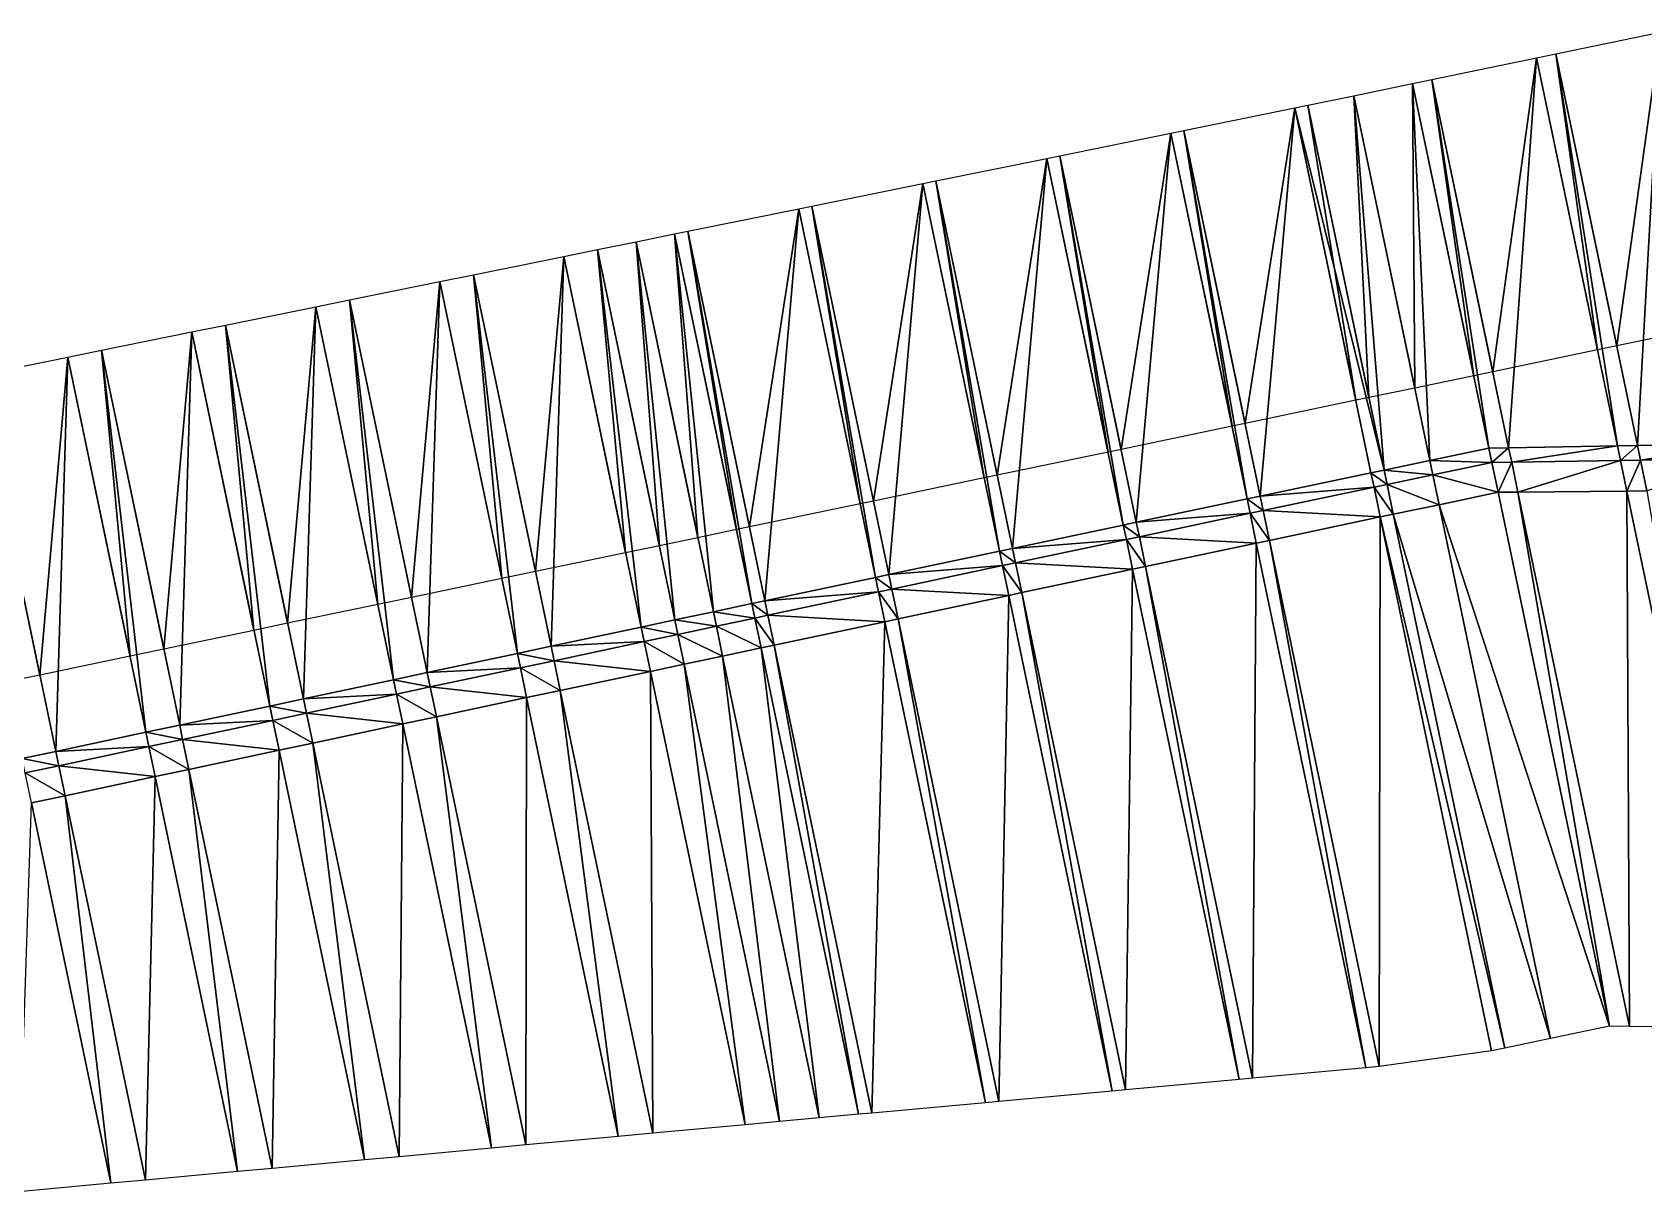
# Model space of a CAD drawing. Header units: metres. Extents: x 1882598 to 1885460, y 3171405 to 3171756.
# Drawn here: x 1883301.49 to 1883314.22, y 3171626.69 to 3171635.86 of the extents above; entities that cross this region are included whole.
import ezdxf

# ---------------------------------------------------------------- set-up
doc = ezdxf.new("R2010")
doc.units = ezdxf.units.M
doc.header["$MEASUREMENT"] = 0
doc.layers.add('Triangles surfaces projet', color=7, linetype='Continuous', true_color=0x848484)

msp = doc.modelspace()

# ---------------------------------------------------------------- linework, layer by layer
at = {"layer": 'Triangles surfaces projet'}
for points in [[(1883314.172, 3171632.591, 150.335), (1883313.526, 3171635.687, 150.414), (1883314.354, 3171635.858, 150.409), (1883314.172, 3171632.591, 150.335)], [(1883314.354, 3171635.858, 150.759), (1883314.008, 3171633.379, 150.705), (1883313.526, 3171635.687, 150.764), (1883314.354, 3171635.858, 150.759)], [(1883314.835, 3171633.552, 150.701), (1883314.008, 3171633.379, 150.705), (1883314.354, 3171635.858, 150.759), (1883314.835, 3171633.552, 150.701)], [(1883314.172, 3171632.591, 150.335), (1883314.354, 3171635.858, 150.409), (1883315.033, 3171632.605, 150.326), (1883314.172, 3171632.591, 150.335)], [(1883312.547, 3171635.484, 150.42), (1883313.375, 3171635.655, 150.415), (1883313.154, 3171632.574, 150.346), (1883312.547, 3171635.484, 150.42)], [(1883313.375, 3171635.655, 150.765), (1883313.029, 3171633.174, 150.711), (1883312.547, 3171635.484, 150.77), (1883313.375, 3171635.655, 150.765)], [(1883313.857, 3171633.347, 150.706), (1883313.029, 3171633.174, 150.711), (1883313.375, 3171635.655, 150.765), (1883313.857, 3171633.347, 150.706)], [(1883313.375, 3171635.655, 150.415), (1883314.015, 3171632.588, 150.337), (1883313.154, 3171632.574, 150.346), (1883313.375, 3171635.655, 150.415)], [(1883313.526, 3171635.687, 150.414), (1883314.015, 3171632.588, 150.337), (1883313.375, 3171635.655, 150.415), (1883313.526, 3171635.687, 150.414)], [(1883313.526, 3171635.687, 150.764), (1883313.857, 3171633.347, 150.706), (1883313.375, 3171635.655, 150.765), (1883313.526, 3171635.687, 150.764)], [(1883313.526, 3171635.687, 150.414), (1883314.172, 3171632.591, 150.335), (1883314.015, 3171632.588, 150.337), (1883313.526, 3171635.687, 150.414)], [(1883314.008, 3171633.379, 150.705), (1883313.857, 3171633.347, 150.706), (1883313.526, 3171635.687, 150.764), (1883314.008, 3171633.379, 150.705)], [(1883312.531, 3171632.474, 150.35), (1883311.93, 3171635.356, 150.424), (1883312.395, 3171635.453, 150.421), (1883312.531, 3171632.474, 150.35)], [(1883312.395, 3171635.453, 150.771), (1883312.412, 3171633.046, 150.715), (1883311.93, 3171635.356, 150.774), (1883312.395, 3171635.453, 150.771)], [(1883312.395, 3171635.453, 150.421), (1883312.547, 3171635.484, 150.42), (1883312.997, 3171632.572, 150.347), (1883312.395, 3171635.453, 150.421)], [(1883312.547, 3171635.484, 150.77), (1883312.878, 3171633.143, 150.712), (1883312.395, 3171635.453, 150.771), (1883312.547, 3171635.484, 150.77)], [(1883312.395, 3171635.453, 150.421), (1883312.997, 3171632.572, 150.347), (1883312.531, 3171632.474, 150.35), (1883312.395, 3171635.453, 150.421)], [(1883312.878, 3171633.143, 150.712), (1883312.412, 3171633.046, 150.715), (1883312.395, 3171635.453, 150.771), (1883312.878, 3171633.143, 150.712)], [(1883312.997, 3171632.572, 150.347), (1883312.547, 3171635.484, 150.42), (1883313.154, 3171632.574, 150.346), (1883312.997, 3171632.572, 150.347)], [(1883313.029, 3171633.174, 150.711), (1883312.878, 3171633.143, 150.712), (1883312.547, 3171635.484, 150.77), (1883313.029, 3171633.174, 150.711)], [(1883311.567, 3171635.281, 150.426), (1883312.169, 3171632.398, 150.353), (1883311.464, 3171635.26, 150.427), (1883311.567, 3171635.281, 150.426)], [(1883311.567, 3171635.281, 150.776), (1883311.947, 3171632.949, 150.718), (1883311.464, 3171635.26, 150.777), (1883311.567, 3171635.281, 150.776)], [(1883311.93, 3171635.356, 150.424), (1883312.169, 3171632.398, 150.353), (1883311.567, 3171635.281, 150.426), (1883311.93, 3171635.356, 150.424)], [(1883311.93, 3171635.356, 150.774), (1883312.05, 3171632.97, 150.717), (1883311.567, 3171635.281, 150.776), (1883311.93, 3171635.356, 150.774)], [(1883312.05, 3171632.97, 150.717), (1883311.947, 3171632.949, 150.718), (1883311.567, 3171635.281, 150.776), (1883312.05, 3171632.97, 150.717)], [(1883312.169, 3171632.398, 150.353), (1883311.93, 3171635.356, 150.424), (1883312.531, 3171632.474, 150.35), (1883312.169, 3171632.398, 150.353)], [(1883312.412, 3171633.046, 150.715), (1883312.05, 3171632.97, 150.717), (1883311.93, 3171635.356, 150.774), (1883312.412, 3171633.046, 150.715)], [(1883311.464, 3171635.26, 150.427), (1883311.191, 3171632.192, 150.359), (1883310.588, 3171635.081, 150.433), (1883311.464, 3171635.26, 150.427)], [(1883311.464, 3171635.26, 150.777), (1883311.071, 3171632.766, 150.724), (1883310.588, 3171635.081, 150.783), (1883311.464, 3171635.26, 150.777)], [(1883311.947, 3171632.949, 150.718), (1883311.071, 3171632.766, 150.724), (1883311.464, 3171635.26, 150.777), (1883311.947, 3171632.949, 150.718)], [(1883311.191, 3171632.192, 150.359), (1883311.464, 3171635.26, 150.427), (1883312.066, 3171632.376, 150.353), (1883311.191, 3171632.192, 150.359)], [(1883312.066, 3171632.376, 150.353), (1883311.464, 3171635.26, 150.427), (1883312.169, 3171632.398, 150.353), (1883312.066, 3171632.376, 150.353)], [(1883310.484, 3171635.06, 150.433), (1883310.212, 3171631.985, 150.365), (1883309.608, 3171634.882, 150.439), (1883310.484, 3171635.06, 150.433)], [(1883310.484, 3171635.06, 150.783), (1883310.092, 3171632.561, 150.73), (1883309.608, 3171634.882, 150.789), (1883310.484, 3171635.06, 150.783)], [(1883310.968, 3171632.744, 150.724), (1883310.092, 3171632.561, 150.73), (1883310.484, 3171635.06, 150.783), (1883310.968, 3171632.744, 150.724)], [(1883310.484, 3171635.06, 150.433), (1883311.087, 3171632.17, 150.36), (1883310.212, 3171631.985, 150.365), (1883310.484, 3171635.06, 150.433)], [(1883310.588, 3171635.081, 150.433), (1883311.087, 3171632.17, 150.36), (1883310.484, 3171635.06, 150.433), (1883310.588, 3171635.081, 150.433)], [(1883310.588, 3171635.081, 150.783), (1883310.968, 3171632.744, 150.724), (1883310.484, 3171635.06, 150.783), (1883310.588, 3171635.081, 150.783)], [(1883311.087, 3171632.17, 150.36), (1883310.588, 3171635.081, 150.433), (1883311.191, 3171632.192, 150.359), (1883311.087, 3171632.17, 150.36)], [(1883311.071, 3171632.766, 150.724), (1883310.968, 3171632.744, 150.724), (1883310.588, 3171635.081, 150.783), (1883311.071, 3171632.766, 150.724)], [(1883309.234, 3171631.778, 150.372), (1883308.628, 3171634.683, 150.446), (1883309.504, 3171634.861, 150.44), (1883309.234, 3171631.778, 150.372)], [(1883309.504, 3171634.861, 150.79), (1883309.113, 3171632.357, 150.737), (1883308.628, 3171634.683, 150.796), (1883309.504, 3171634.861, 150.79)], [(1883309.989, 3171632.54, 150.731), (1883309.113, 3171632.357, 150.737), (1883309.504, 3171634.861, 150.79), (1883309.989, 3171632.54, 150.731)], [(1883310.109, 3171631.963, 150.366), (1883309.234, 3171631.778, 150.372), (1883309.504, 3171634.861, 150.44), (1883310.109, 3171631.963, 150.366)], [(1883309.504, 3171634.861, 150.44), (1883309.608, 3171634.882, 150.439), (1883310.109, 3171631.963, 150.366), (1883309.504, 3171634.861, 150.44)], [(1883309.608, 3171634.882, 150.789), (1883309.989, 3171632.54, 150.731), (1883309.504, 3171634.861, 150.79), (1883309.608, 3171634.882, 150.789)], [(1883310.109, 3171631.963, 150.366), (1883309.608, 3171634.882, 150.439), (1883310.212, 3171631.985, 150.365), (1883310.109, 3171631.963, 150.366)], [(1883310.092, 3171632.561, 150.73), (1883309.989, 3171632.54, 150.731), (1883309.608, 3171634.882, 150.789), (1883310.092, 3171632.561, 150.73)], [(1883308.524, 3171634.662, 150.447), (1883308.256, 3171631.571, 150.379), (1883307.648, 3171634.484, 150.453), (1883308.524, 3171634.662, 150.447)], [(1883308.524, 3171634.662, 150.797), (1883308.134, 3171632.153, 150.744), (1883307.648, 3171634.484, 150.803), (1883308.524, 3171634.662, 150.797)], [(1883309.01, 3171632.336, 150.737), (1883308.134, 3171632.153, 150.744), (1883308.524, 3171634.662, 150.797), (1883309.01, 3171632.336, 150.737)], [(1883309.131, 3171631.756, 150.373), (1883308.256, 3171631.571, 150.379), (1883308.524, 3171634.662, 150.447), (1883309.131, 3171631.756, 150.373)], [(1883309.131, 3171631.756, 150.373), (1883308.524, 3171634.662, 150.447), (1883308.628, 3171634.683, 150.446), (1883309.131, 3171631.756, 150.373)], [(1883308.628, 3171634.683, 150.796), (1883309.01, 3171632.336, 150.737), (1883308.524, 3171634.662, 150.797), (1883308.628, 3171634.683, 150.796)], [(1883309.234, 3171631.778, 150.372), (1883309.131, 3171631.756, 150.373), (1883308.628, 3171634.683, 150.446), (1883309.234, 3171631.778, 150.372)], [(1883309.113, 3171632.357, 150.737), (1883309.01, 3171632.336, 150.737), (1883308.628, 3171634.683, 150.796), (1883309.113, 3171632.357, 150.737)], [(1883306.668, 3171634.285, 150.46), (1883307.544, 3171634.463, 150.454), (1883307.277, 3171631.364, 150.385), (1883306.668, 3171634.285, 150.46)], [(1883307.544, 3171634.463, 150.804), (1883307.155, 3171631.949, 150.75), (1883306.668, 3171634.285, 150.81), (1883307.544, 3171634.463, 150.804)], [(1883308.031, 3171632.131, 150.744), (1883307.155, 3171631.949, 150.75), (1883307.544, 3171634.463, 150.804), (1883308.031, 3171632.131, 150.744)], [(1883308.152, 3171631.549, 150.379), (1883307.277, 3171631.364, 150.385), (1883307.544, 3171634.463, 150.454), (1883308.152, 3171631.549, 150.379)], [(1883308.152, 3171631.549, 150.379), (1883307.544, 3171634.463, 150.454), (1883307.648, 3171634.484, 150.453), (1883308.152, 3171631.549, 150.379)], [(1883307.648, 3171634.484, 150.803), (1883308.031, 3171632.131, 150.744), (1883307.544, 3171634.463, 150.804), (1883307.648, 3171634.484, 150.803)], [(1883308.152, 3171631.549, 150.379), (1883307.648, 3171634.484, 150.453), (1883308.256, 3171631.571, 150.379), (1883308.152, 3171631.549, 150.379)], [(1883308.134, 3171632.153, 150.744), (1883308.031, 3171632.131, 150.744), (1883307.648, 3171634.484, 150.803), (1883308.134, 3171632.153, 150.744)], [(1883306.87, 3171631.277, 150.388), (1883306.259, 3171634.202, 150.463), (1883306.564, 3171634.264, 150.461), (1883306.87, 3171631.277, 150.388)], [(1883306.564, 3171634.264, 150.811), (1883306.747, 3171631.863, 150.753), (1883306.259, 3171634.202, 150.813), (1883306.564, 3171634.264, 150.811)], [(1883307.174, 3171631.342, 150.386), (1883306.564, 3171634.264, 150.461), (1883306.668, 3171634.285, 150.46), (1883307.174, 3171631.342, 150.386)], [(1883306.668, 3171634.285, 150.81), (1883307.052, 3171631.927, 150.751), (1883306.564, 3171634.264, 150.811), (1883306.668, 3171634.285, 150.81)], [(1883307.174, 3171631.342, 150.386), (1883306.87, 3171631.277, 150.388), (1883306.564, 3171634.264, 150.461), (1883307.174, 3171631.342, 150.386)], [(1883307.052, 3171631.927, 150.751), (1883306.747, 3171631.863, 150.753), (1883306.564, 3171634.264, 150.811), (1883307.052, 3171631.927, 150.751)], [(1883307.174, 3171631.342, 150.386), (1883306.668, 3171634.285, 150.46), (1883307.277, 3171631.364, 150.385), (1883307.174, 3171631.342, 150.386)], [(1883307.155, 3171631.949, 150.75), (1883307.052, 3171631.927, 150.751), (1883306.668, 3171634.285, 150.81), (1883307.155, 3171631.949, 150.75)], [(1883306.299, 3171631.156, 150.392), (1883305.688, 3171634.086, 150.467), (1883305.954, 3171634.14, 150.465), (1883306.299, 3171631.156, 150.392)], [(1883305.954, 3171634.14, 150.815), (1883306.176, 3171631.744, 150.757), (1883305.688, 3171634.086, 150.817), (1883305.954, 3171634.14, 150.815)], [(1883306.565, 3171631.213, 150.391), (1883305.954, 3171634.14, 150.465), (1883306.259, 3171634.202, 150.463), (1883306.565, 3171631.213, 150.391)], [(1883306.259, 3171634.202, 150.813), (1883306.443, 3171631.8, 150.756), (1883305.954, 3171634.14, 150.815), (1883306.259, 3171634.202, 150.813)], [(1883305.954, 3171634.14, 150.465), (1883306.565, 3171631.213, 150.391), (1883306.299, 3171631.156, 150.392), (1883305.954, 3171634.14, 150.465)], [(1883306.443, 3171631.8, 150.756), (1883306.176, 3171631.744, 150.757), (1883305.954, 3171634.14, 150.815), (1883306.443, 3171631.8, 150.756)], [(1883306.87, 3171631.277, 150.388), (1883306.565, 3171631.213, 150.391), (1883306.259, 3171634.202, 150.463), (1883306.87, 3171631.277, 150.388)], [(1883306.747, 3171631.863, 150.753), (1883306.443, 3171631.8, 150.756), (1883306.259, 3171634.202, 150.813), (1883306.747, 3171631.863, 150.753)], [(1883305.587, 3171631.005, 150.398), (1883304.974, 3171633.941, 150.473), (1883305.688, 3171634.086, 150.467), (1883305.587, 3171631.005, 150.398)], [(1883305.688, 3171634.086, 150.817), (1883305.464, 3171631.595, 150.763), (1883304.974, 3171633.941, 150.823), (1883305.688, 3171634.086, 150.817)], [(1883306.176, 3171631.744, 150.757), (1883305.464, 3171631.595, 150.763), (1883305.688, 3171634.086, 150.817), (1883306.176, 3171631.744, 150.757)], [(1883305.587, 3171631.005, 150.398), (1883305.688, 3171634.086, 150.467), (1883306.299, 3171631.156, 150.392), (1883305.587, 3171631.005, 150.398)], [(1883304.708, 3171633.887, 150.474), (1883304.609, 3171630.798, 150.405), (1883303.994, 3171633.742, 150.48), (1883304.708, 3171633.887, 150.474)], [(1883304.708, 3171633.887, 150.824), (1883304.485, 3171631.391, 150.77), (1883303.994, 3171633.742, 150.83), (1883304.708, 3171633.887, 150.824)], [(1883305.198, 3171631.54, 150.765), (1883304.485, 3171631.391, 150.77), (1883304.708, 3171633.887, 150.824), (1883305.198, 3171631.54, 150.765)], [(1883304.609, 3171630.798, 150.405), (1883304.708, 3171633.887, 150.474), (1883305.321, 3171630.949, 150.399), (1883304.609, 3171630.798, 150.405)], [(1883305.321, 3171630.949, 150.399), (1883304.708, 3171633.887, 150.474), (1883304.974, 3171633.941, 150.473), (1883305.321, 3171630.949, 150.399)], [(1883304.974, 3171633.941, 150.823), (1883305.198, 3171631.54, 150.765), (1883304.708, 3171633.887, 150.824), (1883304.974, 3171633.941, 150.823)], [(1883305.321, 3171630.949, 150.399), (1883304.974, 3171633.941, 150.473), (1883305.587, 3171631.005, 150.398), (1883305.321, 3171630.949, 150.399)], [(1883305.464, 3171631.595, 150.763), (1883305.198, 3171631.54, 150.765), (1883304.974, 3171633.941, 150.823), (1883305.464, 3171631.595, 150.763)], [(1883303.014, 3171633.543, 150.487), (1883303.728, 3171633.688, 150.482), (1883303.631, 3171630.59, 150.412), (1883303.014, 3171633.543, 150.487)], [(1883303.728, 3171633.688, 150.832), (1883303.506, 3171631.187, 150.777), (1883303.014, 3171633.543, 150.837), (1883303.728, 3171633.688, 150.832)], [(1883304.219, 3171631.336, 150.772), (1883303.506, 3171631.187, 150.777), (1883303.728, 3171633.688, 150.832), (1883304.219, 3171631.336, 150.772)], [(1883304.343, 3171630.741, 150.406), (1883303.631, 3171630.59, 150.412), (1883303.728, 3171633.688, 150.482), (1883304.343, 3171630.741, 150.406)], [(1883303.728, 3171633.688, 150.482), (1883303.994, 3171633.742, 150.48), (1883304.343, 3171630.741, 150.406), (1883303.728, 3171633.688, 150.482)], [(1883303.994, 3171633.742, 150.83), (1883304.219, 3171631.336, 150.772), (1883303.728, 3171633.688, 150.832), (1883303.994, 3171633.742, 150.83)], [(1883304.609, 3171630.798, 150.405), (1883304.343, 3171630.741, 150.406), (1883303.994, 3171633.742, 150.48), (1883304.609, 3171630.798, 150.405)], [(1883304.485, 3171631.391, 150.77), (1883304.219, 3171631.336, 150.772), (1883303.994, 3171633.742, 150.83), (1883304.485, 3171631.391, 150.77)], [(1883302.034, 3171633.344, 150.494), (1883302.748, 3171633.489, 150.489), (1883302.653, 3171630.382, 150.419), (1883302.034, 3171633.344, 150.494)], [(1883302.748, 3171633.489, 150.839), (1883302.527, 3171630.983, 150.784), (1883302.034, 3171633.344, 150.844), (1883302.748, 3171633.489, 150.839)], [(1883303.24, 3171631.131, 150.779), (1883302.527, 3171630.983, 150.784), (1883302.748, 3171633.489, 150.839), (1883303.24, 3171631.131, 150.779)], [(1883303.365, 3171630.533, 150.414), (1883302.653, 3171630.382, 150.419), (1883302.748, 3171633.489, 150.489), (1883303.365, 3171630.533, 150.414)], [(1883303.365, 3171630.533, 150.414), (1883302.748, 3171633.489, 150.489), (1883303.014, 3171633.543, 150.487), (1883303.365, 3171630.533, 150.414)], [(1883303.014, 3171633.543, 150.837), (1883303.24, 3171631.131, 150.779), (1883302.748, 3171633.489, 150.839), (1883303.014, 3171633.543, 150.837)], [(1883303.365, 3171630.533, 150.414), (1883303.014, 3171633.543, 150.487), (1883303.631, 3171630.59, 150.412), (1883303.365, 3171630.533, 150.414)], [(1883303.506, 3171631.187, 150.777), (1883303.24, 3171631.131, 150.779), (1883303.014, 3171633.543, 150.837), (1883303.506, 3171631.187, 150.777)], [(1883301.674, 3171630.174, 150.426), (1883301.054, 3171633.145, 150.502), (1883301.768, 3171633.29, 150.496), (1883301.674, 3171630.174, 150.426)], [(1883301.768, 3171633.29, 150.846), (1883301.548, 3171630.778, 150.791), (1883301.054, 3171633.145, 150.852), (1883301.768, 3171633.29, 150.846)], [(1883302.261, 3171630.927, 150.786), (1883301.548, 3171630.778, 150.791), (1883301.768, 3171633.29, 150.846), (1883302.261, 3171630.927, 150.786)], [(1883302.386, 3171630.326, 150.421), (1883301.674, 3171630.174, 150.426), (1883301.768, 3171633.29, 150.496), (1883302.386, 3171630.326, 150.421)], [(1883301.768, 3171633.29, 150.496), (1883302.034, 3171633.344, 150.494), (1883302.386, 3171630.326, 150.421), (1883301.768, 3171633.29, 150.496)], [(1883302.034, 3171633.344, 150.844), (1883302.261, 3171630.927, 150.786), (1883301.768, 3171633.29, 150.846), (1883302.034, 3171633.344, 150.844)], [(1883302.386, 3171630.326, 150.421), (1883302.034, 3171633.344, 150.494), (1883302.653, 3171630.382, 150.419), (1883302.386, 3171630.326, 150.421)], [(1883302.527, 3171630.983, 150.784), (1883302.261, 3171630.927, 150.786), (1883302.034, 3171633.344, 150.844), (1883302.527, 3171630.983, 150.784)], [(1883301.674, 3171630.174, 150.426), (1883301.408, 3171630.118, 150.428), (1883301.054, 3171633.145, 150.502), (1883301.674, 3171630.174, 150.426)], [(1883301.548, 3171630.778, 150.791), (1883301.282, 3171630.723, 150.793), (1883301.054, 3171633.145, 150.852), (1883301.548, 3171630.778, 150.791)], [(1883314.196, 3171632.475, 150.332), (1883314.172, 3171632.591, 150.335), (1883315.033, 3171632.605, 150.326), (1883314.196, 3171632.475, 150.332)], [(1883315.058, 3171632.486, 150.323), (1883314.196, 3171632.475, 150.332), (1883315.033, 3171632.605, 150.326), (1883315.058, 3171632.486, 150.323)], [(1883312.169, 3171632.398, 150.353), (1883312.531, 3171632.474, 150.35), (1883312.555, 3171632.36, 150.347), (1883312.169, 3171632.398, 150.353)], [(1883313.021, 3171632.458, 150.345), (1883312.531, 3171632.474, 150.35), (1883312.997, 3171632.572, 150.347), (1883313.021, 3171632.458, 150.345)], [(1883312.531, 3171632.474, 150.35), (1883313.021, 3171632.458, 150.345), (1883312.555, 3171632.36, 150.347), (1883312.531, 3171632.474, 150.35)], [(1883313.021, 3171632.458, 150.345), (1883312.997, 3171632.572, 150.347), (1883313.154, 3171632.574, 150.346), (1883313.021, 3171632.458, 150.345)], [(1883313.154, 3171632.574, 150.346), (1883313.178, 3171632.46, 150.343), (1883313.021, 3171632.458, 150.345), (1883313.154, 3171632.574, 150.346)], [(1883313.178, 3171632.46, 150.343), (1883313.154, 3171632.574, 150.346), (1883314.015, 3171632.588, 150.337), (1883313.178, 3171632.46, 150.343)], [(1883314.039, 3171632.472, 150.334), (1883313.178, 3171632.46, 150.343), (1883314.015, 3171632.588, 150.337), (1883314.039, 3171632.472, 150.334)], [(1883314.039, 3171632.472, 150.334), (1883313.227, 3171632.224, 150.585), (1883313.178, 3171632.46, 150.343), (1883314.039, 3171632.472, 150.334)], [(1883313.227, 3171632.224, 150.585), (1883314.039, 3171632.472, 150.334), (1883314.089, 3171632.232, 150.58), (1883313.227, 3171632.224, 150.585)], [(1883314.172, 3171632.591, 150.335), (1883314.039, 3171632.472, 150.334), (1883314.015, 3171632.588, 150.337), (1883314.172, 3171632.591, 150.335)], [(1883314.196, 3171632.475, 150.332), (1883314.039, 3171632.472, 150.334), (1883314.172, 3171632.591, 150.335), (1883314.196, 3171632.475, 150.332)], [(1883314.039, 3171632.472, 150.334), (1883314.196, 3171632.475, 150.332), (1883314.089, 3171632.232, 150.58), (1883314.039, 3171632.472, 150.334)], [(1883314.089, 3171632.232, 150.58), (1883314.196, 3171632.475, 150.332), (1883314.247, 3171632.233, 150.579), (1883314.089, 3171632.232, 150.58)], [(1883315.058, 3171632.486, 150.323), (1883314.247, 3171632.233, 150.579), (1883314.196, 3171632.475, 150.332), (1883315.058, 3171632.486, 150.323)], [(1883311.191, 3171632.192, 150.359), (1883312.066, 3171632.376, 150.353), (1883312.09, 3171632.262, 150.35), (1883311.191, 3171632.192, 150.359)], [(1883312.193, 3171632.284, 150.35), (1883312.066, 3171632.376, 150.353), (1883312.169, 3171632.398, 150.353), (1883312.193, 3171632.284, 150.35)], [(1883312.09, 3171632.262, 150.35), (1883312.066, 3171632.376, 150.353), (1883312.193, 3171632.284, 150.35), (1883312.09, 3171632.262, 150.35)], [(1883312.193, 3171632.284, 150.35), (1883312.169, 3171632.398, 150.353), (1883312.555, 3171632.36, 150.347), (1883312.193, 3171632.284, 150.35)], [(1883312.193, 3171632.284, 150.35), (1883312.555, 3171632.36, 150.347), (1883312.604, 3171632.124, 150.588), (1883312.193, 3171632.284, 150.35)], [(1883313.07, 3171632.222, 150.586), (1883312.555, 3171632.36, 150.347), (1883313.021, 3171632.458, 150.345), (1883313.07, 3171632.222, 150.586)], [(1883312.555, 3171632.36, 150.347), (1883313.07, 3171632.222, 150.586), (1883312.604, 3171632.124, 150.588), (1883312.555, 3171632.36, 150.347)], [(1883313.021, 3171632.458, 150.345), (1883313.178, 3171632.46, 150.343), (1883313.07, 3171632.222, 150.586), (1883313.021, 3171632.458, 150.345)], [(1883313.07, 3171632.222, 150.586), (1883313.178, 3171632.46, 150.343), (1883313.227, 3171632.224, 150.585), (1883313.07, 3171632.222, 150.586)], [(1883311.215, 3171632.078, 150.356), (1883311.191, 3171632.192, 150.359), (1883312.09, 3171632.262, 150.35), (1883311.215, 3171632.078, 150.356)], [(1883311.215, 3171632.078, 150.356), (1883312.09, 3171632.262, 150.35), (1883312.139, 3171632.027, 150.591), (1883311.215, 3171632.078, 150.356)], [(1883312.09, 3171632.262, 150.35), (1883312.193, 3171632.284, 150.35), (1883312.242, 3171632.048, 150.591), (1883312.09, 3171632.262, 150.35)], [(1883312.139, 3171632.027, 150.591), (1883312.09, 3171632.262, 150.35), (1883312.242, 3171632.048, 150.591), (1883312.139, 3171632.027, 150.591)], [(1883312.242, 3171632.048, 150.591), (1883312.193, 3171632.284, 150.35), (1883312.604, 3171632.124, 150.588), (1883312.242, 3171632.048, 150.591)], [(1883313.95, 3171628.004, 153.459), (1883312.604, 3171632.124, 150.588), (1883313.07, 3171632.222, 150.586), (1883313.95, 3171628.004, 153.459)], [(1883313.07, 3171632.222, 150.586), (1883313.227, 3171632.224, 150.585), (1883313.95, 3171628.004, 153.459), (1883313.07, 3171632.222, 150.586)], [(1883314.109, 3171628.001, 153.46), (1883313.227, 3171632.224, 150.585), (1883314.089, 3171632.232, 150.58), (1883314.109, 3171628.001, 153.46)], [(1883313.95, 3171628.004, 153.459), (1883313.227, 3171632.224, 150.585), (1883314.109, 3171628.001, 153.46), (1883313.95, 3171628.004, 153.459)], [(1883314.247, 3171632.233, 150.579), (1883314.975, 3171627.988, 153.47), (1883314.089, 3171632.232, 150.58), (1883314.247, 3171632.233, 150.579)], [(1883314.089, 3171632.232, 150.58), (1883314.975, 3171627.988, 153.47), (1883314.109, 3171628.001, 153.46), (1883314.089, 3171632.232, 150.58)], [(1883311.111, 3171632.056, 150.357), (1883310.212, 3171631.985, 150.365), (1883311.087, 3171632.17, 150.36), (1883311.111, 3171632.056, 150.357)], [(1883311.087, 3171632.17, 150.36), (1883311.191, 3171632.192, 150.359), (1883311.215, 3171632.078, 150.356), (1883311.087, 3171632.17, 150.36)], [(1883311.215, 3171632.078, 150.356), (1883311.111, 3171632.056, 150.357), (1883311.087, 3171632.17, 150.36), (1883311.215, 3171632.078, 150.356)], [(1883312.242, 3171632.048, 150.591), (1883312.604, 3171632.124, 150.588), (1883313.485, 3171627.906, 153.461), (1883312.242, 3171632.048, 150.591)], [(1883312.604, 3171632.124, 150.588), (1883313.95, 3171628.004, 153.459), (1883313.485, 3171627.906, 153.461), (1883312.604, 3171632.124, 150.588)], [(1883310.133, 3171631.85, 150.363), (1883309.234, 3171631.778, 150.372), (1883310.109, 3171631.963, 150.366), (1883310.133, 3171631.85, 150.363)], [(1883310.212, 3171631.985, 150.365), (1883310.236, 3171631.871, 150.362), (1883310.109, 3171631.963, 150.366), (1883310.212, 3171631.985, 150.365)], [(1883310.133, 3171631.85, 150.363), (1883310.109, 3171631.963, 150.366), (1883310.236, 3171631.871, 150.362), (1883310.133, 3171631.85, 150.363)], [(1883310.236, 3171631.871, 150.362), (1883310.212, 3171631.985, 150.365), (1883311.111, 3171632.056, 150.357), (1883310.236, 3171631.871, 150.362)], [(1883310.236, 3171631.871, 150.362), (1883311.111, 3171632.056, 150.357), (1883311.16, 3171631.82, 150.598), (1883310.236, 3171631.871, 150.362)], [(1883311.264, 3171631.842, 150.597), (1883311.111, 3171632.056, 150.357), (1883311.215, 3171632.078, 150.356), (1883311.264, 3171631.842, 150.597)], [(1883311.264, 3171631.842, 150.597), (1883311.16, 3171631.82, 150.598), (1883311.111, 3171632.056, 150.357), (1883311.264, 3171631.842, 150.597)], [(1883311.264, 3171631.842, 150.597), (1883311.215, 3171632.078, 150.356), (1883312.139, 3171632.027, 150.591), (1883311.264, 3171631.842, 150.597)], [(1883312.132, 3171627.683, 153.43), (1883311.264, 3171631.842, 150.597), (1883312.139, 3171632.027, 150.591), (1883312.132, 3171627.683, 153.43)], [(1883313.019, 3171627.809, 153.464), (1883312.132, 3171627.683, 153.43), (1883312.139, 3171632.027, 150.591), (1883313.019, 3171627.809, 153.464)], [(1883313.123, 3171627.83, 153.463), (1883312.139, 3171632.027, 150.591), (1883312.242, 3171632.048, 150.591), (1883313.123, 3171627.83, 153.463)], [(1883312.139, 3171632.027, 150.591), (1883313.123, 3171627.83, 153.463), (1883313.019, 3171627.809, 153.464), (1883312.139, 3171632.027, 150.591)], [(1883313.123, 3171627.83, 153.463), (1883312.242, 3171632.048, 150.591), (1883313.485, 3171627.906, 153.461), (1883313.123, 3171627.83, 153.463)], [(1883309.258, 3171631.665, 150.369), (1883309.234, 3171631.778, 150.372), (1883310.133, 3171631.85, 150.363), (1883309.258, 3171631.665, 150.369)], [(1883310.133, 3171631.85, 150.363), (1883310.182, 3171631.614, 150.604), (1883309.258, 3171631.665, 150.369), (1883310.133, 3171631.85, 150.363)], [(1883310.236, 3171631.871, 150.362), (1883310.285, 3171631.635, 150.603), (1883310.133, 3171631.85, 150.363), (1883310.236, 3171631.871, 150.362)], [(1883310.133, 3171631.85, 150.363), (1883310.285, 3171631.635, 150.603), (1883310.182, 3171631.614, 150.604), (1883310.133, 3171631.85, 150.363)], [(1883311.16, 3171631.82, 150.598), (1883310.285, 3171631.635, 150.603), (1883310.236, 3171631.871, 150.362), (1883311.16, 3171631.82, 150.598)], [(1883311.16, 3171631.82, 150.598), (1883311.264, 3171631.842, 150.597), (1883312.026, 3171627.673, 153.422), (1883311.16, 3171631.82, 150.598)], [(1883311.264, 3171631.842, 150.597), (1883312.132, 3171627.683, 153.43), (1883312.026, 3171627.673, 153.422), (1883311.264, 3171631.842, 150.597)], [(1883308.256, 3171631.571, 150.379), (1883309.131, 3171631.756, 150.373), (1883309.154, 3171631.643, 150.37), (1883308.256, 3171631.571, 150.379)], [(1883309.234, 3171631.778, 150.372), (1883309.258, 3171631.665, 150.369), (1883309.131, 3171631.756, 150.373), (1883309.234, 3171631.778, 150.372)], [(1883309.154, 3171631.643, 150.37), (1883309.131, 3171631.756, 150.373), (1883309.258, 3171631.665, 150.369), (1883309.154, 3171631.643, 150.37)], [(1883311.16, 3171631.82, 150.598), (1883311.129, 3171627.591, 153.358), (1883310.285, 3171631.635, 150.603), (1883311.16, 3171631.82, 150.598)], [(1883311.129, 3171627.591, 153.358), (1883311.16, 3171631.82, 150.598), (1883312.026, 3171627.673, 153.422), (1883311.129, 3171627.591, 153.358)], [(1883308.256, 3171631.571, 150.379), (1883309.154, 3171631.643, 150.37), (1883308.279, 3171631.457, 150.376), (1883308.256, 3171631.571, 150.379)], [(1883309.204, 3171631.407, 150.611), (1883308.279, 3171631.457, 150.376), (1883309.154, 3171631.643, 150.37), (1883309.204, 3171631.407, 150.611)], [(1883309.154, 3171631.643, 150.37), (1883309.258, 3171631.665, 150.369), (1883309.307, 3171631.429, 150.61), (1883309.154, 3171631.643, 150.37)], [(1883309.204, 3171631.407, 150.611), (1883309.154, 3171631.643, 150.37), (1883309.307, 3171631.429, 150.61), (1883309.204, 3171631.407, 150.611)], [(1883309.307, 3171631.429, 150.61), (1883309.258, 3171631.665, 150.369), (1883310.182, 3171631.614, 150.604), (1883309.307, 3171631.429, 150.61)], [(1883309.307, 3171631.429, 150.61), (1883310.182, 3171631.614, 150.604), (1883310.127, 3171627.499, 153.286), (1883309.307, 3171631.429, 150.61)], [(1883310.127, 3171627.499, 153.286), (1883310.182, 3171631.614, 150.604), (1883311.024, 3171627.582, 153.35), (1883310.127, 3171627.499, 153.286)], [(1883310.182, 3171631.614, 150.604), (1883310.285, 3171631.635, 150.603), (1883311.024, 3171627.582, 153.35), (1883310.182, 3171631.614, 150.604)], [(1883311.024, 3171627.582, 153.35), (1883310.285, 3171631.635, 150.603), (1883311.129, 3171627.591, 153.358), (1883311.024, 3171627.582, 153.35)], [(1883308.152, 3171631.549, 150.379), (1883308.176, 3171631.436, 150.376), (1883307.277, 3171631.364, 150.385), (1883308.152, 3171631.549, 150.379)], [(1883308.152, 3171631.549, 150.379), (1883308.256, 3171631.571, 150.379), (1883308.279, 3171631.457, 150.376), (1883308.152, 3171631.549, 150.379)], [(1883308.152, 3171631.549, 150.379), (1883308.279, 3171631.457, 150.376), (1883308.176, 3171631.436, 150.376), (1883308.152, 3171631.549, 150.379)], [(1883308.279, 3171631.457, 150.376), (1883308.329, 3171631.221, 150.617), (1883308.176, 3171631.436, 150.376), (1883308.279, 3171631.457, 150.376)], [(1883308.329, 3171631.221, 150.617), (1883308.279, 3171631.457, 150.376), (1883309.204, 3171631.407, 150.611), (1883308.329, 3171631.221, 150.617)], [(1883307.198, 3171631.228, 150.383), (1883306.87, 3171631.277, 150.388), (1883307.174, 3171631.342, 150.386), (1883307.198, 3171631.228, 150.383)], [(1883307.301, 3171631.25, 150.383), (1883307.174, 3171631.342, 150.386), (1883307.277, 3171631.364, 150.385), (1883307.301, 3171631.25, 150.383)], [(1883307.198, 3171631.228, 150.383), (1883307.174, 3171631.342, 150.386), (1883307.301, 3171631.25, 150.383), (1883307.198, 3171631.228, 150.383)], [(1883308.176, 3171631.436, 150.376), (1883307.301, 3171631.25, 150.383), (1883307.277, 3171631.364, 150.385), (1883308.176, 3171631.436, 150.376)], [(1883308.225, 3171631.199, 150.618), (1883307.301, 3171631.25, 150.383), (1883308.176, 3171631.436, 150.376), (1883308.225, 3171631.199, 150.618)], [(1883308.225, 3171631.199, 150.618), (1883308.176, 3171631.436, 150.376), (1883308.329, 3171631.221, 150.617), (1883308.225, 3171631.199, 150.618)], [(1883308.329, 3171631.221, 150.617), (1883309.204, 3171631.407, 150.611), (1883309.125, 3171627.407, 153.214), (1883308.329, 3171631.221, 150.617)], [(1883310.021, 3171627.49, 153.279), (1883309.125, 3171627.407, 153.214), (1883309.204, 3171631.407, 150.611), (1883310.021, 3171627.49, 153.279)], [(1883309.307, 3171631.429, 150.61), (1883310.021, 3171627.49, 153.279), (1883309.204, 3171631.407, 150.611), (1883309.307, 3171631.429, 150.61)], [(1883310.127, 3171627.499, 153.286), (1883310.021, 3171627.49, 153.279), (1883309.307, 3171631.429, 150.61), (1883310.127, 3171627.499, 153.286)], [(1883306.589, 3171631.099, 150.388), (1883306.299, 3171631.156, 150.392), (1883306.565, 3171631.213, 150.391), (1883306.589, 3171631.099, 150.388)], [(1883306.894, 3171631.164, 150.385), (1883306.565, 3171631.213, 150.391), (1883306.87, 3171631.277, 150.388), (1883306.894, 3171631.164, 150.385)], [(1883306.589, 3171631.099, 150.388), (1883306.565, 3171631.213, 150.391), (1883306.894, 3171631.164, 150.385), (1883306.589, 3171631.099, 150.388)], [(1883306.87, 3171631.277, 150.388), (1883307.198, 3171631.228, 150.383), (1883306.894, 3171631.164, 150.385), (1883306.87, 3171631.277, 150.388)], [(1883306.894, 3171631.164, 150.385), (1883307.198, 3171631.228, 150.383), (1883307.247, 3171630.992, 150.625), (1883306.894, 3171631.164, 150.385)], [(1883307.35, 3171631.014, 150.624), (1883307.198, 3171631.228, 150.383), (1883307.301, 3171631.25, 150.383), (1883307.35, 3171631.014, 150.624)], [(1883307.35, 3171631.014, 150.624), (1883307.247, 3171630.992, 150.625), (1883307.198, 3171631.228, 150.383), (1883307.35, 3171631.014, 150.624)], [(1883308.225, 3171631.199, 150.618), (1883307.35, 3171631.014, 150.624), (1883307.301, 3171631.25, 150.383), (1883308.225, 3171631.199, 150.618)], [(1883307.35, 3171631.014, 150.624), (1883308.225, 3171631.199, 150.618), (1883308.122, 3171627.315, 153.143), (1883307.35, 3171631.014, 150.624)], [(1883308.122, 3171627.315, 153.143), (1883308.225, 3171631.199, 150.618), (1883309.019, 3171627.398, 153.207), (1883308.122, 3171627.315, 153.143)], [(1883308.225, 3171631.199, 150.618), (1883308.329, 3171631.221, 150.617), (1883309.019, 3171627.398, 153.207), (1883308.225, 3171631.199, 150.618)], [(1883308.329, 3171631.221, 150.617), (1883309.125, 3171627.407, 153.214), (1883309.019, 3171627.398, 153.207), (1883308.329, 3171631.221, 150.617)], [(1883305.587, 3171631.005, 150.398), (1883306.299, 3171631.156, 150.392), (1883306.323, 3171631.043, 150.39), (1883305.587, 3171631.005, 150.398)], [(1883306.323, 3171631.043, 150.39), (1883306.299, 3171631.156, 150.392), (1883306.589, 3171631.099, 150.388), (1883306.323, 3171631.043, 150.39)], [(1883306.323, 3171631.043, 150.39), (1883306.589, 3171631.099, 150.388), (1883306.639, 3171630.863, 150.629), (1883306.323, 3171631.043, 150.39)], [(1883306.894, 3171631.164, 150.385), (1883306.943, 3171630.927, 150.627), (1883306.589, 3171631.099, 150.388), (1883306.894, 3171631.164, 150.385)], [(1883306.639, 3171630.863, 150.629), (1883306.589, 3171631.099, 150.388), (1883306.943, 3171630.927, 150.627), (1883306.639, 3171630.863, 150.629)], [(1883306.943, 3171630.927, 150.627), (1883306.894, 3171631.164, 150.385), (1883307.247, 3171630.992, 150.625), (1883306.943, 3171630.927, 150.627)], [(1883304.609, 3171630.798, 150.405), (1883305.321, 3171630.949, 150.399), (1883305.345, 3171630.835, 150.397), (1883304.609, 3171630.798, 150.405)], [(1883305.587, 3171631.005, 150.398), (1883305.611, 3171630.891, 150.395), (1883305.321, 3171630.949, 150.399), (1883305.587, 3171631.005, 150.398)], [(1883305.321, 3171630.949, 150.399), (1883305.611, 3171630.891, 150.395), (1883305.345, 3171630.835, 150.397), (1883305.321, 3171630.949, 150.399)], [(1883305.587, 3171631.005, 150.398), (1883306.323, 3171631.043, 150.39), (1883305.611, 3171630.891, 150.395), (1883305.587, 3171631.005, 150.398)], [(1883305.611, 3171630.891, 150.395), (1883306.323, 3171631.043, 150.39), (1883306.372, 3171630.806, 150.631), (1883305.611, 3171630.891, 150.395)], [(1883306.372, 3171630.806, 150.631), (1883306.323, 3171631.043, 150.39), (1883306.639, 3171630.863, 150.629), (1883306.372, 3171630.806, 150.631)], [(1883306.943, 3171630.927, 150.627), (1883307.247, 3171630.992, 150.625), (1883307.705, 3171627.277, 153.113), (1883306.943, 3171630.927, 150.627)], [(1883308.017, 3171627.306, 153.135), (1883307.247, 3171630.992, 150.625), (1883307.35, 3171631.014, 150.624), (1883308.017, 3171627.306, 153.135)], [(1883307.705, 3171627.277, 153.113), (1883307.247, 3171630.992, 150.625), (1883308.017, 3171627.306, 153.135), (1883307.705, 3171627.277, 153.113)], [(1883307.35, 3171631.014, 150.624), (1883308.122, 3171627.315, 153.143), (1883308.017, 3171627.306, 153.135), (1883307.35, 3171631.014, 150.624)], [(1883304.633, 3171630.684, 150.402), (1883304.609, 3171630.798, 150.405), (1883305.345, 3171630.835, 150.397), (1883304.633, 3171630.684, 150.402)], [(1883304.633, 3171630.684, 150.402), (1883305.345, 3171630.835, 150.397), (1883305.394, 3171630.599, 150.638), (1883304.633, 3171630.684, 150.402)], [(1883305.345, 3171630.835, 150.397), (1883305.611, 3171630.891, 150.395), (1883305.66, 3171630.655, 150.636), (1883305.345, 3171630.835, 150.397)], [(1883305.345, 3171630.835, 150.397), (1883305.66, 3171630.655, 150.636), (1883305.394, 3171630.599, 150.638), (1883305.345, 3171630.835, 150.397)], [(1883305.66, 3171630.655, 150.636), (1883305.611, 3171630.891, 150.395), (1883306.372, 3171630.806, 150.631), (1883305.66, 3171630.655, 150.636)], [(1883306.639, 3171630.863, 150.629), (1883307.12, 3171627.223, 153.071), (1883306.372, 3171630.806, 150.631), (1883306.639, 3171630.863, 150.629)], [(1883307.393, 3171627.248, 153.091), (1883306.639, 3171630.863, 150.629), (1883306.943, 3171630.927, 150.627), (1883307.393, 3171627.248, 153.091)], [(1883307.12, 3171627.223, 153.071), (1883306.639, 3171630.863, 150.629), (1883307.393, 3171627.248, 153.091), (1883307.12, 3171627.223, 153.071)], [(1883306.943, 3171630.927, 150.627), (1883307.705, 3171627.277, 153.113), (1883307.393, 3171627.248, 153.091), (1883306.943, 3171630.927, 150.627)], [(1883304.343, 3171630.741, 150.406), (1883304.366, 3171630.627, 150.404), (1883303.631, 3171630.59, 150.412), (1883304.343, 3171630.741, 150.406)], [(1883304.633, 3171630.684, 150.402), (1883304.343, 3171630.741, 150.406), (1883304.609, 3171630.798, 150.405), (1883304.633, 3171630.684, 150.402)], [(1883304.366, 3171630.627, 150.404), (1883304.343, 3171630.741, 150.406), (1883304.633, 3171630.684, 150.402), (1883304.366, 3171630.627, 150.404)], [(1883306.391, 3171627.156, 153.019), (1883305.66, 3171630.655, 150.636), (1883306.372, 3171630.806, 150.631), (1883306.391, 3171627.156, 153.019)], [(1883306.391, 3171627.156, 153.019), (1883306.372, 3171630.806, 150.631), (1883307.12, 3171627.223, 153.071), (1883306.391, 3171627.156, 153.019)], [(1883303.631, 3171630.59, 150.412), (1883303.655, 3171630.476, 150.409), (1883303.365, 3171630.533, 150.414), (1883303.631, 3171630.59, 150.412)], [(1883303.655, 3171630.476, 150.409), (1883303.631, 3171630.59, 150.412), (1883304.366, 3171630.627, 150.404), (1883303.655, 3171630.476, 150.409)], [(1883304.416, 3171630.391, 150.645), (1883303.655, 3171630.476, 150.409), (1883304.366, 3171630.627, 150.404), (1883304.416, 3171630.391, 150.645)], [(1883304.366, 3171630.627, 150.404), (1883304.633, 3171630.684, 150.402), (1883304.682, 3171630.447, 150.643), (1883304.366, 3171630.627, 150.404)], [(1883304.416, 3171630.391, 150.645), (1883304.366, 3171630.627, 150.404), (1883304.682, 3171630.447, 150.643), (1883304.416, 3171630.391, 150.645)], [(1883305.394, 3171630.599, 150.638), (1883304.682, 3171630.447, 150.643), (1883304.633, 3171630.684, 150.402), (1883305.394, 3171630.599, 150.638)], [(1883305.388, 3171627.064, 152.948), (1883304.682, 3171630.447, 150.643), (1883305.394, 3171630.599, 150.638), (1883305.388, 3171627.064, 152.948)], [(1883305.394, 3171630.599, 150.638), (1883306.118, 3171627.131, 153), (1883305.388, 3171627.064, 152.948), (1883305.394, 3171630.599, 150.638)], [(1883306.118, 3171627.131, 153), (1883305.394, 3171630.599, 150.638), (1883305.66, 3171630.655, 150.636), (1883306.118, 3171627.131, 153)], [(1883306.118, 3171627.131, 153), (1883305.66, 3171630.655, 150.636), (1883306.391, 3171627.156, 153.019), (1883306.118, 3171627.131, 153)], [(1883302.653, 3171630.382, 150.419), (1883303.365, 3171630.533, 150.414), (1883303.388, 3171630.419, 150.411), (1883302.653, 3171630.382, 150.419)], [(1883303.388, 3171630.419, 150.411), (1883303.365, 3171630.533, 150.414), (1883303.655, 3171630.476, 150.409), (1883303.388, 3171630.419, 150.411)], [(1883303.388, 3171630.419, 150.411), (1883303.655, 3171630.476, 150.409), (1883303.704, 3171630.239, 150.65), (1883303.388, 3171630.419, 150.411)], [(1883303.704, 3171630.239, 150.65), (1883303.655, 3171630.476, 150.409), (1883304.416, 3171630.391, 150.645), (1883303.704, 3171630.239, 150.65)], [(1883304.416, 3171630.391, 150.645), (1883304.682, 3171630.447, 150.643), (1883305.116, 3171627.038, 152.928), (1883304.416, 3171630.391, 150.645)], [(1883304.682, 3171630.447, 150.643), (1883305.388, 3171627.064, 152.948), (1883305.116, 3171627.038, 152.928), (1883304.682, 3171630.447, 150.643)], [(1883302.386, 3171630.326, 150.421), (1883302.41, 3171630.212, 150.418), (1883301.674, 3171630.174, 150.426), (1883302.386, 3171630.326, 150.421)], [(1883302.386, 3171630.326, 150.421), (1883302.653, 3171630.382, 150.419), (1883302.676, 3171630.268, 150.416), (1883302.386, 3171630.326, 150.421)], [(1883302.676, 3171630.268, 150.416), (1883302.41, 3171630.212, 150.418), (1883302.386, 3171630.326, 150.421), (1883302.676, 3171630.268, 150.416)], [(1883302.653, 3171630.382, 150.419), (1883303.388, 3171630.419, 150.411), (1883302.676, 3171630.268, 150.416), (1883302.653, 3171630.382, 150.419)], [(1883303.438, 3171630.183, 150.652), (1883302.676, 3171630.268, 150.416), (1883303.388, 3171630.419, 150.411), (1883303.438, 3171630.183, 150.652)], [(1883303.438, 3171630.183, 150.652), (1883303.388, 3171630.419, 150.411), (1883303.704, 3171630.239, 150.65), (1883303.438, 3171630.183, 150.652)], [(1883304.386, 3171626.971, 152.876), (1883303.704, 3171630.239, 150.65), (1883304.416, 3171630.391, 150.645), (1883304.386, 3171626.971, 152.876)], [(1883304.416, 3171630.391, 150.645), (1883305.116, 3171627.038, 152.928), (1883304.386, 3171626.971, 152.876), (1883304.416, 3171630.391, 150.645)], [(1883301.698, 3171630.06, 150.423), (1883301.674, 3171630.174, 150.426), (1883302.41, 3171630.212, 150.418), (1883301.698, 3171630.06, 150.423)], [(1883302.46, 3171629.975, 150.659), (1883301.698, 3171630.06, 150.423), (1883302.41, 3171630.212, 150.418), (1883302.46, 3171629.975, 150.659)], [(1883302.676, 3171630.268, 150.416), (1883302.726, 3171630.032, 150.657), (1883302.41, 3171630.212, 150.418), (1883302.676, 3171630.268, 150.416)], [(1883302.46, 3171629.975, 150.659), (1883302.41, 3171630.212, 150.418), (1883302.726, 3171630.032, 150.657), (1883302.46, 3171629.975, 150.659)], [(1883302.726, 3171630.032, 150.657), (1883302.676, 3171630.268, 150.416), (1883303.438, 3171630.183, 150.652), (1883302.726, 3171630.032, 150.657)], [(1883302.726, 3171630.032, 150.657), (1883303.438, 3171630.183, 150.652), (1883303.384, 3171626.879, 152.805), (1883302.726, 3171630.032, 150.657)], [(1883303.384, 3171626.879, 152.805), (1883303.438, 3171630.183, 150.652), (1883304.113, 3171626.946, 152.857), (1883303.384, 3171626.879, 152.805)], [(1883303.704, 3171630.239, 150.65), (1883304.113, 3171626.946, 152.857), (1883303.438, 3171630.183, 150.652), (1883303.704, 3171630.239, 150.65)], [(1883304.113, 3171626.946, 152.857), (1883303.704, 3171630.239, 150.65), (1883304.386, 3171626.971, 152.876), (1883304.113, 3171626.946, 152.857)], [(1883301.408, 3171630.118, 150.428), (1883301.674, 3171630.174, 150.426), (1883301.698, 3171630.06, 150.423), (1883301.408, 3171630.118, 150.428)], [(1883301.408, 3171630.118, 150.428), (1883301.698, 3171630.06, 150.423), (1883301.432, 3171630.004, 150.425), (1883301.408, 3171630.118, 150.428)], [(1883301.748, 3171629.824, 150.665), (1883301.432, 3171630.004, 150.425), (1883301.698, 3171630.06, 150.423), (1883301.748, 3171629.824, 150.665)], [(1883301.748, 3171629.824, 150.665), (1883301.698, 3171630.06, 150.423), (1883302.46, 3171629.975, 150.659), (1883301.748, 3171629.824, 150.665)], [(1883301.481, 3171629.767, 150.667), (1883301.432, 3171630.004, 150.425), (1883301.748, 3171629.824, 150.665), (1883301.481, 3171629.767, 150.667)], [(1883301.748, 3171629.824, 150.665), (1883302.46, 3171629.975, 150.659), (1883302.382, 3171626.786, 152.733), (1883301.748, 3171629.824, 150.665)], [(1883302.46, 3171629.975, 150.659), (1883303.111, 3171626.854, 152.785), (1883302.382, 3171626.786, 152.733), (1883302.46, 3171629.975, 150.659)], [(1883302.726, 3171630.032, 150.657), (1883303.111, 3171626.854, 152.785), (1883302.46, 3171629.975, 150.659), (1883302.726, 3171630.032, 150.657)], [(1883303.111, 3171626.854, 152.785), (1883302.726, 3171630.032, 150.657), (1883303.384, 3171626.879, 152.805), (1883303.111, 3171626.854, 152.785)], [(1883301.481, 3171629.767, 150.667), (1883301.748, 3171629.824, 150.665), (1883302.109, 3171626.761, 152.714), (1883301.481, 3171629.767, 150.667)], [(1883301.748, 3171629.824, 150.665), (1883302.382, 3171626.786, 152.733), (1883302.109, 3171626.761, 152.714), (1883301.748, 3171629.824, 150.665)], [(1883302.109, 3171626.761, 152.714), (1883301.379, 3171626.694, 152.662), (1883301.481, 3171629.767, 150.667), (1883302.109, 3171626.761, 152.714)]]:
    msp.add_3dface(points, dxfattribs=at)

doc.saveas('drawing.dxf')
